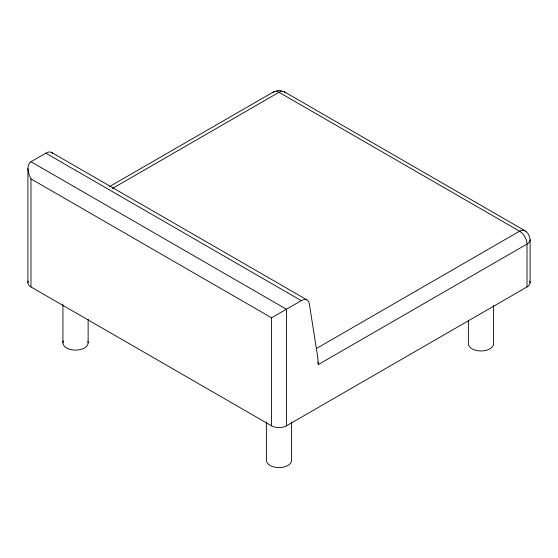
<?xml version="1.0" encoding="UTF-8"?>
<svg xmlns="http://www.w3.org/2000/svg" width="558" height="558" viewBox="0 0 558 558"><rect width="100%" height="100%" fill="white"/><g stroke="black" fill="none" stroke-linecap="round" stroke-linejoin="round"><path stroke-width="0.84" d="M27.9 282.648L27.9 168.544L28.256 165.614L29.309 163.292L30.976 161.743L45.826 153.171A11.279 6.515 -60 0 1 52.717 153.366M109.71 186.484L273.748 91.77M112.528 188.402L279 92.293A10.504 6.061 -60 0 1 285.431 92.865M27.9 168.544L29.309 175.421L30.976 178.895L271.572 317.802L301.278 300.65A11.279 6.515 -60 0 1 309.446 304.515L317.614 356.388L318.36 364.534L527.024 244.062A10.504 6.061 0 0 0 529.744 238.203M316.212 348.624L519.596 231.2A10.504 6.061 -60 0 1 526.027 231.772M28.256 281.079A10.504 6.061 0 0 0 30.976 286.938L271.572 425.845A10.504 6.061 0 0 0 286.428 425.845L527.024 286.938A10.504 6.061 0 0 0 529.744 281.079M276.377 90.814L279 90.41L281.623 90.814M284.252 91.77L524.848 230.677M51.406 152.341L306.851 299.827M45.826 153.171L301.278 300.65M30.976 161.743L286.428 309.23L286.428 425.845M526.027 231.57L528.384 234.13L529.744 237.555M530.1 239.773L530.1 282.648M527.024 286.938L527.024 244.062A10.504 6.061 60 0 0 519.596 231.2L279 92.293A10.504 6.061 60 0 0 272.569 92.865M493.586 305.407L493.586 343.7A12.604 7.275 0 0 1 480.982 350.975A12.604 7.275 0 0 1 468.378 343.7L468.378 320.201M291.604 422.022L291.604 460.315A12.604 7.275 0 0 1 279 467.59A12.604 7.275 0 0 1 266.396 460.315L266.396 422.022M271.572 317.802L271.572 425.845M88.136 319.343L88.136 342.842M62.928 304.549L62.928 342.842M30.976 178.895L30.976 286.938M87.941 341.58A12.604 7.275 0 0 1 74.981 350.11A12.604 7.275 0 0 1 63.361 340.959M317.907 362.281A10.525 5.441 55.3 0 1 318.346 364.527"/></g></svg>
